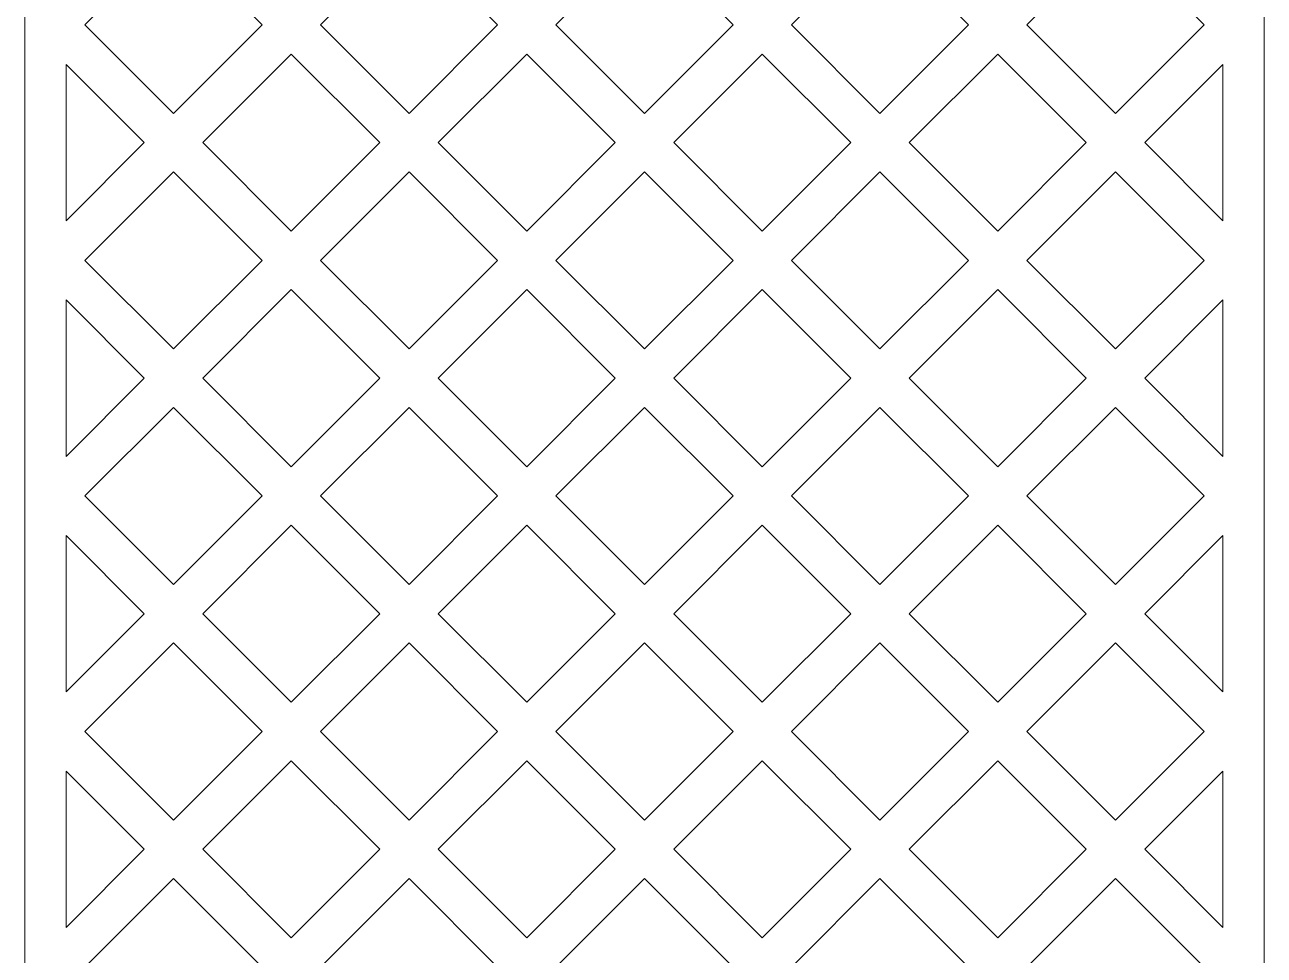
# Model space of a CAD drawing. Header units: centimetres. Extents: x 15 to 18.3, y -9.5 to 9.5.
# Drawn here: x 14.998 to 18.274, y -7.383 to -4.925 of the extents above; entities that cross this region are included whole.
import ezdxf

# ---------------------------------------------------------------- set-up
doc = ezdxf.new("R2010")
doc.units = ezdxf.units.CM
doc.header["$MEASUREMENT"] = 0
doc.layers.add('layer 1', color=7, linetype='Continuous')

msp = doc.modelspace()

# ---------------------------------------------------------------- linework, layer by layer
at = {"layer": 'layer 1', "color": 250, "lineweight": 9}
for points, knots in [([(14.99807, 9.5), (14.99807, 9.5), (14.99807, 9.5), (14.99807, 9.5), (14.99807, 9.5), (14.99807, 9.5), (18.27392, 9.5), (18.27392, 9.5), (18.27392, 9.5), (18.27392, 9.5), (18.27392, -9.5), (18.27392, -9.5), (18.27392, -9.5), (18.27392, -9.5), (14.99807, -9.5), (14.99807, -9.5), (14.99807, -9.5), (14.99807, -9.5), (14.99807, 9.5), (14.99807, 9.5)], [0, 0, 0, 0, 0.1666667, 0.1666667, 0.1666667, 0.1666667, 0.3333333, 0.3333333, 0.3333333, 0.3333333, 0.5, 0.5, 0.5, 0.5, 0.6666667, 0.6666667, 0.6666667, 0.6666667, 1, 1, 1, 1]), ([(15.62516, -4.92471), (15.62516, -4.92471), (15.62516, -4.92471), (15.62516, -4.92471), (15.62516, -4.92471), (15.62516, -4.92471), (15.39119, -4.69071), (15.39119, -4.69071), (15.39119, -4.69071), (15.39119, -4.69071), (15.15717, -4.92471), (15.15717, -4.92471), (15.15717, -4.92471), (15.15717, -4.92471), (15.39119, -5.15871), (15.39119, -5.15871), (15.39119, -5.15871), (15.39119, -5.15871), (15.62516, -4.92471), (15.62516, -4.92471)], [0, 0, 0, 0, 0.1666667, 0.1666667, 0.1666667, 0.1666667, 0.3333333, 0.3333333, 0.3333333, 0.3333333, 0.5, 0.5, 0.5, 0.5, 0.6666667, 0.6666667, 0.6666667, 0.6666667, 1, 1, 1, 1]), ([(16.24758, -4.92471), (16.24758, -4.92471), (16.24758, -4.92471), (16.24758, -4.92471), (16.24758, -4.92471), (16.24758, -4.92471), (16.01358, -4.69071), (16.01358, -4.69071), (16.01358, -4.69071), (16.01358, -4.69071), (15.7796, -4.92471), (15.7796, -4.92471), (15.7796, -4.92471), (15.7796, -4.92471), (16.01358, -5.15871), (16.01358, -5.15871), (16.01358, -5.15871), (16.01358, -5.15871), (16.24758, -4.92471), (16.24758, -4.92471)], [0, 0, 0, 0, 0.1666667, 0.1666667, 0.1666667, 0.1666667, 0.3333333, 0.3333333, 0.3333333, 0.3333333, 0.5, 0.5, 0.5, 0.5, 0.6666667, 0.6666667, 0.6666667, 0.6666667, 1, 1, 1, 1]), ([(16.86999, -4.92471), (16.86999, -4.92471), (16.86999, -4.92471), (16.86999, -4.92471), (16.86999, -4.92471), (16.86999, -4.92471), (16.63602, -4.69071), (16.63602, -4.69071), (16.63602, -4.69071), (16.63602, -4.69071), (16.40199, -4.92471), (16.40199, -4.92471), (16.40199, -4.92471), (16.40199, -4.92471), (16.63602, -5.15871), (16.63602, -5.15871), (16.63602, -5.15871), (16.63602, -5.15871), (16.86999, -4.92471), (16.86999, -4.92471)], [0, 0, 0, 0, 0.1666667, 0.1666667, 0.1666667, 0.1666667, 0.3333333, 0.3333333, 0.3333333, 0.3333333, 0.5, 0.5, 0.5, 0.5, 0.6666667, 0.6666667, 0.6666667, 0.6666667, 1, 1, 1, 1]), ([(17.49241, -4.92471), (17.49241, -4.92471), (17.49241, -4.92471), (17.49241, -4.92471), (17.49241, -4.92471), (17.49241, -4.92471), (17.2584, -4.69071), (17.2584, -4.69071), (17.2584, -4.69071), (17.2584, -4.69071), (17.02443, -4.92471), (17.02443, -4.92471), (17.02443, -4.92471), (17.02443, -4.92471), (17.2584, -5.15871), (17.2584, -5.15871), (17.2584, -5.15871), (17.2584, -5.15871), (17.49241, -4.92471), (17.49241, -4.92471)], [0, 0, 0, 0, 0.1666667, 0.1666667, 0.1666667, 0.1666667, 0.3333333, 0.3333333, 0.3333333, 0.3333333, 0.5, 0.5, 0.5, 0.5, 0.6666667, 0.6666667, 0.6666667, 0.6666667, 1, 1, 1, 1]), ([(18.11482, -4.92471), (18.11482, -4.92471), (18.11482, -4.92471), (18.11482, -4.92471), (18.11482, -4.92471), (18.11482, -4.92471), (17.88082, -4.69071), (17.88082, -4.69071), (17.88082, -4.69071), (17.88082, -4.69071), (17.64682, -4.92471), (17.64682, -4.92471), (17.64682, -4.92471), (17.64682, -4.92471), (17.88082, -5.15871), (17.88082, -5.15871), (17.88082, -5.15871), (17.88082, -5.15871), (18.11482, -4.92471), (18.11482, -4.92471)], [0, 0, 0, 0, 0.1666667, 0.1666667, 0.1666667, 0.1666667, 0.3333333, 0.3333333, 0.3333333, 0.3333333, 0.5, 0.5, 0.5, 0.5, 0.6666667, 0.6666667, 0.6666667, 0.6666667, 1, 1, 1, 1]), ([(15.93638, -5.23592), (15.93638, -5.23592), (15.93638, -5.23592), (15.93638, -5.23592), (15.93638, -5.23592), (15.93638, -5.23592), (15.70238, -5.00192), (15.70238, -5.00192), (15.70238, -5.00192), (15.70238, -5.00192), (15.46838, -5.23592), (15.46838, -5.23592), (15.46838, -5.23592), (15.46838, -5.23592), (15.70238, -5.46991), (15.70238, -5.46991), (15.70238, -5.46991), (15.70238, -5.46991), (15.93638, -5.23592), (15.93638, -5.23592)], [0, 0, 0, 0, 0.1666667, 0.1666667, 0.1666667, 0.1666667, 0.3333333, 0.3333333, 0.3333333, 0.3333333, 0.5, 0.5, 0.5, 0.5, 0.6666667, 0.6666667, 0.6666667, 0.6666667, 1, 1, 1, 1]), ([(16.55878, -5.23592), (16.55878, -5.23592), (16.55878, -5.23592), (16.55878, -5.23592), (16.55878, -5.23592), (16.55878, -5.23592), (16.32482, -5.00192), (16.32482, -5.00192), (16.32482, -5.00192), (16.32482, -5.00192), (16.09079, -5.23592), (16.09079, -5.23592), (16.09079, -5.23592), (16.09079, -5.23592), (16.32482, -5.46991), (16.32482, -5.46991), (16.32482, -5.46991), (16.32482, -5.46991), (16.55878, -5.23592), (16.55878, -5.23592)], [0, 0, 0, 0, 0.1666667, 0.1666667, 0.1666667, 0.1666667, 0.3333333, 0.3333333, 0.3333333, 0.3333333, 0.5, 0.5, 0.5, 0.5, 0.6666667, 0.6666667, 0.6666667, 0.6666667, 1, 1, 1, 1]), ([(17.18121, -5.23592), (17.18121, -5.23592), (17.18121, -5.23592), (17.18121, -5.23592), (17.18121, -5.23592), (17.18121, -5.23592), (16.94719, -5.00192), (16.94719, -5.00192), (16.94719, -5.00192), (16.94719, -5.00192), (16.71321, -5.23592), (16.71321, -5.23592), (16.71321, -5.23592), (16.71321, -5.23592), (16.94719, -5.46991), (16.94719, -5.46991), (16.94719, -5.46991), (16.94719, -5.46991), (17.18121, -5.23592), (17.18121, -5.23592)], [0, 0, 0, 0, 0.1666667, 0.1666667, 0.1666667, 0.1666667, 0.3333333, 0.3333333, 0.3333333, 0.3333333, 0.5, 0.5, 0.5, 0.5, 0.6666667, 0.6666667, 0.6666667, 0.6666667, 1, 1, 1, 1]), ([(17.80363, -5.23592), (17.80363, -5.23592), (17.80363, -5.23592), (17.80363, -5.23592), (17.80363, -5.23592), (17.80363, -5.23592), (17.56962, -5.00192), (17.56962, -5.00192), (17.56962, -5.00192), (17.56962, -5.00192), (17.33562, -5.23592), (17.33562, -5.23592), (17.33562, -5.23592), (17.33562, -5.23592), (17.56962, -5.46991), (17.56962, -5.46991), (17.56962, -5.46991), (17.56962, -5.46991), (17.80363, -5.23592), (17.80363, -5.23592)], [0, 0, 0, 0, 0.1666667, 0.1666667, 0.1666667, 0.1666667, 0.3333333, 0.3333333, 0.3333333, 0.3333333, 0.5, 0.5, 0.5, 0.5, 0.6666667, 0.6666667, 0.6666667, 0.6666667, 1, 1, 1, 1]), ([(15.10726, -5.44262), (15.10726, -5.44262), (15.10726, -5.44262), (15.10726, -5.44262), (15.10726, -5.44262), (15.10726, -5.44262), (15.31395, -5.23592), (15.31395, -5.23592), (15.31395, -5.23592), (15.31395, -5.23592), (15.10726, -5.02922), (15.10726, -5.02922), (15.10726, -5.02922), (15.10726, -5.02922), (15.10726, -5.44262), (15.10726, -5.44262)], [0, 0, 0, 0, 0.2, 0.2, 0.2, 0.2, 0.4, 0.4, 0.4, 0.4, 0.6, 0.6, 0.6, 0.6, 1, 1, 1, 1]), ([(18.16474, -5.02922), (18.16474, -5.02922), (18.16474, -5.02922), (18.16474, -5.02922), (18.16474, -5.02922), (18.16474, -5.02922), (17.95804, -5.23592), (17.95804, -5.23592), (17.95804, -5.23592), (17.95804, -5.23592), (18.16474, -5.44262), (18.16474, -5.44262), (18.16474, -5.44262), (18.16474, -5.44262), (18.16474, -5.02922), (18.16474, -5.02922)], [0, 0, 0, 0, 0.2, 0.2, 0.2, 0.2, 0.4, 0.4, 0.4, 0.4, 0.6, 0.6, 0.6, 0.6, 1, 1, 1, 1]), ([(15.62516, -5.54712), (15.62516, -5.54712), (15.62516, -5.54712), (15.62516, -5.54712), (15.62516, -5.54712), (15.62516, -5.54712), (15.39119, -5.31313), (15.39119, -5.31313), (15.39119, -5.31313), (15.39119, -5.31313), (15.15717, -5.54712), (15.15717, -5.54712), (15.15717, -5.54712), (15.15717, -5.54712), (15.39119, -5.78112), (15.39119, -5.78112), (15.39119, -5.78112), (15.39119, -5.78112), (15.62516, -5.54712), (15.62516, -5.54712)], [0, 0, 0, 0, 0.1666667, 0.1666667, 0.1666667, 0.1666667, 0.3333333, 0.3333333, 0.3333333, 0.3333333, 0.5, 0.5, 0.5, 0.5, 0.6666667, 0.6666667, 0.6666667, 0.6666667, 1, 1, 1, 1]), ([(16.24758, -5.54712), (16.24758, -5.54712), (16.24758, -5.54712), (16.24758, -5.54712), (16.24758, -5.54712), (16.24758, -5.54712), (16.01358, -5.31313), (16.01358, -5.31313), (16.01358, -5.31313), (16.01358, -5.31313), (15.7796, -5.54712), (15.7796, -5.54712), (15.7796, -5.54712), (15.7796, -5.54712), (16.01358, -5.78112), (16.01358, -5.78112), (16.01358, -5.78112), (16.01358, -5.78112), (16.24758, -5.54712), (16.24758, -5.54712)], [0, 0, 0, 0, 0.1666667, 0.1666667, 0.1666667, 0.1666667, 0.3333333, 0.3333333, 0.3333333, 0.3333333, 0.5, 0.5, 0.5, 0.5, 0.6666667, 0.6666667, 0.6666667, 0.6666667, 1, 1, 1, 1]), ([(16.86999, -5.54712), (16.86999, -5.54712), (16.86999, -5.54712), (16.86999, -5.54712), (16.86999, -5.54712), (16.86999, -5.54712), (16.63602, -5.31313), (16.63602, -5.31313), (16.63602, -5.31313), (16.63602, -5.31313), (16.40199, -5.54712), (16.40199, -5.54712), (16.40199, -5.54712), (16.40199, -5.54712), (16.63602, -5.78112), (16.63602, -5.78112), (16.63602, -5.78112), (16.63602, -5.78112), (16.86999, -5.54712), (16.86999, -5.54712)], [0, 0, 0, 0, 0.1666667, 0.1666667, 0.1666667, 0.1666667, 0.3333333, 0.3333333, 0.3333333, 0.3333333, 0.5, 0.5, 0.5, 0.5, 0.6666667, 0.6666667, 0.6666667, 0.6666667, 1, 1, 1, 1]), ([(17.49241, -5.54712), (17.49241, -5.54712), (17.49241, -5.54712), (17.49241, -5.54712), (17.49241, -5.54712), (17.49241, -5.54712), (17.2584, -5.31313), (17.2584, -5.31313), (17.2584, -5.31313), (17.2584, -5.31313), (17.02443, -5.54712), (17.02443, -5.54712), (17.02443, -5.54712), (17.02443, -5.54712), (17.2584, -5.78112), (17.2584, -5.78112), (17.2584, -5.78112), (17.2584, -5.78112), (17.49241, -5.54712), (17.49241, -5.54712)], [0, 0, 0, 0, 0.1666667, 0.1666667, 0.1666667, 0.1666667, 0.3333333, 0.3333333, 0.3333333, 0.3333333, 0.5, 0.5, 0.5, 0.5, 0.6666667, 0.6666667, 0.6666667, 0.6666667, 1, 1, 1, 1]), ([(18.11482, -5.54712), (18.11482, -5.54712), (18.11482, -5.54712), (18.11482, -5.54712), (18.11482, -5.54712), (18.11482, -5.54712), (17.88082, -5.31313), (17.88082, -5.31313), (17.88082, -5.31313), (17.88082, -5.31313), (17.64682, -5.54712), (17.64682, -5.54712), (17.64682, -5.54712), (17.64682, -5.54712), (17.88082, -5.78112), (17.88082, -5.78112), (17.88082, -5.78112), (17.88082, -5.78112), (18.11482, -5.54712), (18.11482, -5.54712)], [0, 0, 0, 0, 0.1666667, 0.1666667, 0.1666667, 0.1666667, 0.3333333, 0.3333333, 0.3333333, 0.3333333, 0.5, 0.5, 0.5, 0.5, 0.6666667, 0.6666667, 0.6666667, 0.6666667, 1, 1, 1, 1]), ([(15.93638, -5.85834), (15.93638, -5.85834), (15.93638, -5.85834), (15.93638, -5.85834), (15.93638, -5.85834), (15.93638, -5.85834), (15.70238, -5.62433), (15.70238, -5.62433), (15.70238, -5.62433), (15.70238, -5.62433), (15.46838, -5.85834), (15.46838, -5.85834), (15.46838, -5.85834), (15.46838, -5.85834), (15.70238, -6.09233), (15.70238, -6.09233), (15.70238, -6.09233), (15.70238, -6.09233), (15.93638, -5.85834), (15.93638, -5.85834)], [0, 0, 0, 0, 0.1666667, 0.1666667, 0.1666667, 0.1666667, 0.3333333, 0.3333333, 0.3333333, 0.3333333, 0.5, 0.5, 0.5, 0.5, 0.6666667, 0.6666667, 0.6666667, 0.6666667, 1, 1, 1, 1]), ([(16.55878, -5.85834), (16.55878, -5.85834), (16.55878, -5.85834), (16.55878, -5.85834), (16.55878, -5.85834), (16.55878, -5.85834), (16.32482, -5.62433), (16.32482, -5.62433), (16.32482, -5.62433), (16.32482, -5.62433), (16.09079, -5.85834), (16.09079, -5.85834), (16.09079, -5.85834), (16.09079, -5.85834), (16.32482, -6.09233), (16.32482, -6.09233), (16.32482, -6.09233), (16.32482, -6.09233), (16.55878, -5.85834), (16.55878, -5.85834)], [0, 0, 0, 0, 0.1666667, 0.1666667, 0.1666667, 0.1666667, 0.3333333, 0.3333333, 0.3333333, 0.3333333, 0.5, 0.5, 0.5, 0.5, 0.6666667, 0.6666667, 0.6666667, 0.6666667, 1, 1, 1, 1]), ([(17.18121, -5.85834), (17.18121, -5.85834), (17.18121, -5.85834), (17.18121, -5.85834), (17.18121, -5.85834), (17.18121, -5.85834), (16.94719, -5.62433), (16.94719, -5.62433), (16.94719, -5.62433), (16.94719, -5.62433), (16.71321, -5.85834), (16.71321, -5.85834), (16.71321, -5.85834), (16.71321, -5.85834), (16.94719, -6.09233), (16.94719, -6.09233), (16.94719, -6.09233), (16.94719, -6.09233), (17.18121, -5.85834), (17.18121, -5.85834)], [0, 0, 0, 0, 0.1666667, 0.1666667, 0.1666667, 0.1666667, 0.3333333, 0.3333333, 0.3333333, 0.3333333, 0.5, 0.5, 0.5, 0.5, 0.6666667, 0.6666667, 0.6666667, 0.6666667, 1, 1, 1, 1]), ([(17.80363, -5.85834), (17.80363, -5.85834), (17.80363, -5.85834), (17.80363, -5.85834), (17.80363, -5.85834), (17.80363, -5.85834), (17.56962, -5.62433), (17.56962, -5.62433), (17.56962, -5.62433), (17.56962, -5.62433), (17.33562, -5.85834), (17.33562, -5.85834), (17.33562, -5.85834), (17.33562, -5.85834), (17.56962, -6.09233), (17.56962, -6.09233), (17.56962, -6.09233), (17.56962, -6.09233), (17.80363, -5.85834), (17.80363, -5.85834)], [0, 0, 0, 0, 0.1666667, 0.1666667, 0.1666667, 0.1666667, 0.3333333, 0.3333333, 0.3333333, 0.3333333, 0.5, 0.5, 0.5, 0.5, 0.6666667, 0.6666667, 0.6666667, 0.6666667, 1, 1, 1, 1]), ([(15.10726, -6.06503), (15.10726, -6.06503), (15.10726, -6.06503), (15.10726, -6.06503), (15.10726, -6.06503), (15.10726, -6.06503), (15.31395, -5.85834), (15.31395, -5.85834), (15.31395, -5.85834), (15.31395, -5.85834), (15.10726, -5.65163), (15.10726, -5.65163), (15.10726, -5.65163), (15.10726, -5.65163), (15.10726, -6.06503), (15.10726, -6.06503)], [0, 0, 0, 0, 0.2, 0.2, 0.2, 0.2, 0.4, 0.4, 0.4, 0.4, 0.6, 0.6, 0.6, 0.6, 1, 1, 1, 1]), ([(18.16474, -5.65163), (18.16474, -5.65163), (18.16474, -5.65163), (18.16474, -5.65163), (18.16474, -5.65163), (18.16474, -5.65163), (17.95804, -5.85834), (17.95804, -5.85834), (17.95804, -5.85834), (17.95804, -5.85834), (18.16474, -6.06503), (18.16474, -6.06503), (18.16474, -6.06503), (18.16474, -6.06503), (18.16474, -5.65163), (18.16474, -5.65163)], [0, 0, 0, 0, 0.2, 0.2, 0.2, 0.2, 0.4, 0.4, 0.4, 0.4, 0.6, 0.6, 0.6, 0.6, 1, 1, 1, 1]), ([(15.62516, -6.16953), (15.62516, -6.16953), (15.62516, -6.16953), (15.62516, -6.16953), (15.62516, -6.16953), (15.62516, -6.16953), (15.39119, -5.93554), (15.39119, -5.93554), (15.39119, -5.93554), (15.39119, -5.93554), (15.15717, -6.16953), (15.15717, -6.16953), (15.15717, -6.16953), (15.15717, -6.16953), (15.39119, -6.40353), (15.39119, -6.40353), (15.39119, -6.40353), (15.39119, -6.40353), (15.62516, -6.16953), (15.62516, -6.16953)], [0, 0, 0, 0, 0.1666667, 0.1666667, 0.1666667, 0.1666667, 0.3333333, 0.3333333, 0.3333333, 0.3333333, 0.5, 0.5, 0.5, 0.5, 0.6666667, 0.6666667, 0.6666667, 0.6666667, 1, 1, 1, 1]), ([(16.24758, -6.16953), (16.24758, -6.16953), (16.24758, -6.16953), (16.24758, -6.16953), (16.24758, -6.16953), (16.24758, -6.16953), (16.01358, -5.93554), (16.01358, -5.93554), (16.01358, -5.93554), (16.01358, -5.93554), (15.7796, -6.16953), (15.7796, -6.16953), (15.7796, -6.16953), (15.7796, -6.16953), (16.01358, -6.40353), (16.01358, -6.40353), (16.01358, -6.40353), (16.01358, -6.40353), (16.24758, -6.16953), (16.24758, -6.16953)], [0, 0, 0, 0, 0.1666667, 0.1666667, 0.1666667, 0.1666667, 0.3333333, 0.3333333, 0.3333333, 0.3333333, 0.5, 0.5, 0.5, 0.5, 0.6666667, 0.6666667, 0.6666667, 0.6666667, 1, 1, 1, 1]), ([(16.86999, -6.16953), (16.86999, -6.16953), (16.86999, -6.16953), (16.86999, -6.16953), (16.86999, -6.16953), (16.86999, -6.16953), (16.63602, -5.93554), (16.63602, -5.93554), (16.63602, -5.93554), (16.63602, -5.93554), (16.40199, -6.16953), (16.40199, -6.16953), (16.40199, -6.16953), (16.40199, -6.16953), (16.63602, -6.40353), (16.63602, -6.40353), (16.63602, -6.40353), (16.63602, -6.40353), (16.86999, -6.16953), (16.86999, -6.16953)], [0, 0, 0, 0, 0.1666667, 0.1666667, 0.1666667, 0.1666667, 0.3333333, 0.3333333, 0.3333333, 0.3333333, 0.5, 0.5, 0.5, 0.5, 0.6666667, 0.6666667, 0.6666667, 0.6666667, 1, 1, 1, 1]), ([(17.49241, -6.16953), (17.49241, -6.16953), (17.49241, -6.16953), (17.49241, -6.16953), (17.49241, -6.16953), (17.49241, -6.16953), (17.2584, -5.93554), (17.2584, -5.93554), (17.2584, -5.93554), (17.2584, -5.93554), (17.02443, -6.16953), (17.02443, -6.16953), (17.02443, -6.16953), (17.02443, -6.16953), (17.2584, -6.40353), (17.2584, -6.40353), (17.2584, -6.40353), (17.2584, -6.40353), (17.49241, -6.16953), (17.49241, -6.16953)], [0, 0, 0, 0, 0.1666667, 0.1666667, 0.1666667, 0.1666667, 0.3333333, 0.3333333, 0.3333333, 0.3333333, 0.5, 0.5, 0.5, 0.5, 0.6666667, 0.6666667, 0.6666667, 0.6666667, 1, 1, 1, 1]), ([(18.11482, -6.16953), (18.11482, -6.16953), (18.11482, -6.16953), (18.11482, -6.16953), (18.11482, -6.16953), (18.11482, -6.16953), (17.88082, -5.93554), (17.88082, -5.93554), (17.88082, -5.93554), (17.88082, -5.93554), (17.64682, -6.16953), (17.64682, -6.16953), (17.64682, -6.16953), (17.64682, -6.16953), (17.88082, -6.40353), (17.88082, -6.40353), (17.88082, -6.40353), (17.88082, -6.40353), (18.11482, -6.16953), (18.11482, -6.16953)], [0, 0, 0, 0, 0.1666667, 0.1666667, 0.1666667, 0.1666667, 0.3333333, 0.3333333, 0.3333333, 0.3333333, 0.5, 0.5, 0.5, 0.5, 0.6666667, 0.6666667, 0.6666667, 0.6666667, 1, 1, 1, 1]), ([(15.93638, -6.48074), (15.93638, -6.48074), (15.93638, -6.48074), (15.93638, -6.48074), (15.93638, -6.48074), (15.93638, -6.48074), (15.70238, -6.24675), (15.70238, -6.24675), (15.70238, -6.24675), (15.70238, -6.24675), (15.46838, -6.48074), (15.46838, -6.48074), (15.46838, -6.48074), (15.46838, -6.48074), (15.70238, -6.71474), (15.70238, -6.71474), (15.70238, -6.71474), (15.70238, -6.71474), (15.93638, -6.48074), (15.93638, -6.48074)], [0, 0, 0, 0, 0.1666667, 0.1666667, 0.1666667, 0.1666667, 0.3333333, 0.3333333, 0.3333333, 0.3333333, 0.5, 0.5, 0.5, 0.5, 0.6666667, 0.6666667, 0.6666667, 0.6666667, 1, 1, 1, 1]), ([(16.55878, -6.48074), (16.55878, -6.48074), (16.55878, -6.48074), (16.55878, -6.48074), (16.55878, -6.48074), (16.55878, -6.48074), (16.32482, -6.24675), (16.32482, -6.24675), (16.32482, -6.24675), (16.32482, -6.24675), (16.09079, -6.48074), (16.09079, -6.48074), (16.09079, -6.48074), (16.09079, -6.48074), (16.32482, -6.71474), (16.32482, -6.71474), (16.32482, -6.71474), (16.32482, -6.71474), (16.55878, -6.48074), (16.55878, -6.48074)], [0, 0, 0, 0, 0.1666667, 0.1666667, 0.1666667, 0.1666667, 0.3333333, 0.3333333, 0.3333333, 0.3333333, 0.5, 0.5, 0.5, 0.5, 0.6666667, 0.6666667, 0.6666667, 0.6666667, 1, 1, 1, 1]), ([(17.18121, -6.48074), (17.18121, -6.48074), (17.18121, -6.48074), (17.18121, -6.48074), (17.18121, -6.48074), (17.18121, -6.48074), (16.94719, -6.24675), (16.94719, -6.24675), (16.94719, -6.24675), (16.94719, -6.24675), (16.71321, -6.48074), (16.71321, -6.48074), (16.71321, -6.48074), (16.71321, -6.48074), (16.94719, -6.71474), (16.94719, -6.71474), (16.94719, -6.71474), (16.94719, -6.71474), (17.18121, -6.48074), (17.18121, -6.48074)], [0, 0, 0, 0, 0.1666667, 0.1666667, 0.1666667, 0.1666667, 0.3333333, 0.3333333, 0.3333333, 0.3333333, 0.5, 0.5, 0.5, 0.5, 0.6666667, 0.6666667, 0.6666667, 0.6666667, 1, 1, 1, 1]), ([(17.80363, -6.48074), (17.80363, -6.48074), (17.80363, -6.48074), (17.80363, -6.48074), (17.80363, -6.48074), (17.80363, -6.48074), (17.56962, -6.24675), (17.56962, -6.24675), (17.56962, -6.24675), (17.56962, -6.24675), (17.33562, -6.48074), (17.33562, -6.48074), (17.33562, -6.48074), (17.33562, -6.48074), (17.56962, -6.71474), (17.56962, -6.71474), (17.56962, -6.71474), (17.56962, -6.71474), (17.80363, -6.48074), (17.80363, -6.48074)], [0, 0, 0, 0, 0.1666667, 0.1666667, 0.1666667, 0.1666667, 0.3333333, 0.3333333, 0.3333333, 0.3333333, 0.5, 0.5, 0.5, 0.5, 0.6666667, 0.6666667, 0.6666667, 0.6666667, 1, 1, 1, 1]), ([(15.10726, -6.68743), (15.10726, -6.68743), (15.10726, -6.68743), (15.10726, -6.68743), (15.10726, -6.68743), (15.10726, -6.68743), (15.31395, -6.48074), (15.31395, -6.48074), (15.31395, -6.48074), (15.31395, -6.48074), (15.10726, -6.27405), (15.10726, -6.27405), (15.10726, -6.27405), (15.10726, -6.27405), (15.10726, -6.68743), (15.10726, -6.68743)], [0, 0, 0, 0, 0.2, 0.2, 0.2, 0.2, 0.4, 0.4, 0.4, 0.4, 0.6, 0.6, 0.6, 0.6, 1, 1, 1, 1]), ([(18.16474, -6.27405), (18.16474, -6.27405), (18.16474, -6.27405), (18.16474, -6.27405), (18.16474, -6.27405), (18.16474, -6.27405), (17.95804, -6.48074), (17.95804, -6.48074), (17.95804, -6.48074), (17.95804, -6.48074), (18.16474, -6.68744), (18.16474, -6.68744), (18.16474, -6.68744), (18.16474, -6.68744), (18.16474, -6.27405), (18.16474, -6.27405)], [0, 0, 0, 0, 0.2, 0.2, 0.2, 0.2, 0.4, 0.4, 0.4, 0.4, 0.6, 0.6, 0.6, 0.6, 1, 1, 1, 1]), ([(15.62516, -6.79195), (15.62516, -6.79195), (15.62516, -6.79195), (15.62516, -6.79195), (15.62516, -6.79195), (15.62516, -6.79195), (15.39119, -6.55796), (15.39119, -6.55796), (15.39119, -6.55796), (15.39119, -6.55796), (15.15717, -6.79195), (15.15717, -6.79195), (15.15717, -6.79195), (15.15717, -6.79195), (15.39119, -7.02595), (15.39119, -7.02595), (15.39119, -7.02595), (15.39119, -7.02595), (15.62516, -6.79195), (15.62516, -6.79195)], [0, 0, 0, 0, 0.1666667, 0.1666667, 0.1666667, 0.1666667, 0.3333333, 0.3333333, 0.3333333, 0.3333333, 0.5, 0.5, 0.5, 0.5, 0.6666667, 0.6666667, 0.6666667, 0.6666667, 1, 1, 1, 1]), ([(16.24758, -6.79195), (16.24758, -6.79195), (16.24758, -6.79195), (16.24758, -6.79195), (16.24758, -6.79195), (16.24758, -6.79195), (16.01358, -6.55796), (16.01358, -6.55796), (16.01358, -6.55796), (16.01358, -6.55796), (15.7796, -6.79195), (15.7796, -6.79195), (15.7796, -6.79195), (15.7796, -6.79195), (16.01358, -7.02595), (16.01358, -7.02595), (16.01358, -7.02595), (16.01358, -7.02595), (16.24758, -6.79195), (16.24758, -6.79195)], [0, 0, 0, 0, 0.1666667, 0.1666667, 0.1666667, 0.1666667, 0.3333333, 0.3333333, 0.3333333, 0.3333333, 0.5, 0.5, 0.5, 0.5, 0.6666667, 0.6666667, 0.6666667, 0.6666667, 1, 1, 1, 1]), ([(16.86999, -6.79195), (16.86999, -6.79195), (16.86999, -6.79195), (16.86999, -6.79195), (16.86999, -6.79195), (16.86999, -6.79195), (16.63602, -6.55796), (16.63602, -6.55796), (16.63602, -6.55796), (16.63602, -6.55796), (16.40199, -6.79195), (16.40199, -6.79195), (16.40199, -6.79195), (16.40199, -6.79195), (16.63602, -7.02595), (16.63602, -7.02595), (16.63602, -7.02595), (16.63602, -7.02595), (16.86999, -6.79195), (16.86999, -6.79195)], [0, 0, 0, 0, 0.1666667, 0.1666667, 0.1666667, 0.1666667, 0.3333333, 0.3333333, 0.3333333, 0.3333333, 0.5, 0.5, 0.5, 0.5, 0.6666667, 0.6666667, 0.6666667, 0.6666667, 1, 1, 1, 1]), ([(17.49241, -6.79195), (17.49241, -6.79195), (17.49241, -6.79195), (17.49241, -6.79195), (17.49241, -6.79195), (17.49241, -6.79195), (17.2584, -6.55796), (17.2584, -6.55796), (17.2584, -6.55796), (17.2584, -6.55796), (17.02443, -6.79195), (17.02443, -6.79195), (17.02443, -6.79195), (17.02443, -6.79195), (17.2584, -7.02595), (17.2584, -7.02595), (17.2584, -7.02595), (17.2584, -7.02595), (17.49241, -6.79195), (17.49241, -6.79195)], [0, 0, 0, 0, 0.1666667, 0.1666667, 0.1666667, 0.1666667, 0.3333333, 0.3333333, 0.3333333, 0.3333333, 0.5, 0.5, 0.5, 0.5, 0.6666667, 0.6666667, 0.6666667, 0.6666667, 1, 1, 1, 1]), ([(18.11482, -6.79195), (18.11482, -6.79195), (18.11482, -6.79195), (18.11482, -6.79195), (18.11482, -6.79195), (18.11482, -6.79195), (17.88082, -6.55796), (17.88082, -6.55796), (17.88082, -6.55796), (17.88082, -6.55796), (17.64682, -6.79195), (17.64682, -6.79195), (17.64682, -6.79195), (17.64682, -6.79195), (17.88082, -7.02595), (17.88082, -7.02595), (17.88082, -7.02595), (17.88082, -7.02595), (18.11482, -6.79195), (18.11482, -6.79195)], [0, 0, 0, 0, 0.1666667, 0.1666667, 0.1666667, 0.1666667, 0.3333333, 0.3333333, 0.3333333, 0.3333333, 0.5, 0.5, 0.5, 0.5, 0.6666667, 0.6666667, 0.6666667, 0.6666667, 1, 1, 1, 1]), ([(15.93638, -7.10316), (15.93638, -7.10316), (15.93638, -7.10316), (15.93638, -7.10316), (15.93638, -7.10316), (15.93638, -7.10316), (15.70238, -6.86917), (15.70238, -6.86917), (15.70238, -6.86917), (15.70238, -6.86917), (15.46838, -7.10316), (15.46838, -7.10316), (15.46838, -7.10316), (15.46838, -7.10316), (15.70238, -7.33716), (15.70238, -7.33716), (15.70238, -7.33716), (15.70238, -7.33716), (15.93638, -7.10316), (15.93638, -7.10316)], [0, 0, 0, 0, 0.1666667, 0.1666667, 0.1666667, 0.1666667, 0.3333333, 0.3333333, 0.3333333, 0.3333333, 0.5, 0.5, 0.5, 0.5, 0.6666667, 0.6666667, 0.6666667, 0.6666667, 1, 1, 1, 1]), ([(16.55878, -7.10316), (16.55878, -7.10316), (16.55878, -7.10316), (16.55878, -7.10316), (16.55878, -7.10316), (16.55878, -7.10316), (16.32482, -6.86917), (16.32482, -6.86917), (16.32482, -6.86917), (16.32482, -6.86917), (16.09079, -7.10316), (16.09079, -7.10316), (16.09079, -7.10316), (16.09079, -7.10316), (16.32482, -7.33716), (16.32482, -7.33716), (16.32482, -7.33716), (16.32482, -7.33716), (16.55878, -7.10316), (16.55878, -7.10316)], [0, 0, 0, 0, 0.1666667, 0.1666667, 0.1666667, 0.1666667, 0.3333333, 0.3333333, 0.3333333, 0.3333333, 0.5, 0.5, 0.5, 0.5, 0.6666667, 0.6666667, 0.6666667, 0.6666667, 1, 1, 1, 1]), ([(17.18121, -7.10316), (17.18121, -7.10316), (17.18121, -7.10316), (17.18121, -7.10316), (17.18121, -7.10316), (17.18121, -7.10316), (16.94719, -6.86917), (16.94719, -6.86917), (16.94719, -6.86917), (16.94719, -6.86917), (16.71321, -7.10316), (16.71321, -7.10316), (16.71321, -7.10316), (16.71321, -7.10316), (16.94719, -7.33716), (16.94719, -7.33716), (16.94719, -7.33716), (16.94719, -7.33716), (17.18121, -7.10316), (17.18121, -7.10316)], [0, 0, 0, 0, 0.1666667, 0.1666667, 0.1666667, 0.1666667, 0.3333333, 0.3333333, 0.3333333, 0.3333333, 0.5, 0.5, 0.5, 0.5, 0.6666667, 0.6666667, 0.6666667, 0.6666667, 1, 1, 1, 1]), ([(17.80363, -7.10316), (17.80363, -7.10316), (17.80363, -7.10316), (17.80363, -7.10316), (17.80363, -7.10316), (17.80363, -7.10316), (17.56962, -6.86917), (17.56962, -6.86917), (17.56962, -6.86917), (17.56962, -6.86917), (17.33562, -7.10316), (17.33562, -7.10316), (17.33562, -7.10316), (17.33562, -7.10316), (17.56962, -7.33716), (17.56962, -7.33716), (17.56962, -7.33716), (17.56962, -7.33716), (17.80363, -7.10316), (17.80363, -7.10316)], [0, 0, 0, 0, 0.1666667, 0.1666667, 0.1666667, 0.1666667, 0.3333333, 0.3333333, 0.3333333, 0.3333333, 0.5, 0.5, 0.5, 0.5, 0.6666667, 0.6666667, 0.6666667, 0.6666667, 1, 1, 1, 1]), ([(15.10726, -7.30986), (15.10726, -7.30986), (15.10726, -7.30986), (15.10726, -7.30986), (15.10726, -7.30986), (15.10726, -7.30986), (15.31395, -7.10316), (15.31395, -7.10316), (15.31395, -7.10316), (15.31395, -7.10316), (15.10726, -6.89647), (15.10726, -6.89647), (15.10726, -6.89647), (15.10726, -6.89647), (15.10726, -7.30986), (15.10726, -7.30986)], [0, 0, 0, 0, 0.2, 0.2, 0.2, 0.2, 0.4, 0.4, 0.4, 0.4, 0.6, 0.6, 0.6, 0.6, 1, 1, 1, 1]), ([(18.16474, -6.89647), (18.16474, -6.89647), (18.16474, -6.89647), (18.16474, -6.89647), (18.16474, -6.89647), (18.16474, -6.89647), (17.95804, -7.10316), (17.95804, -7.10316), (17.95804, -7.10316), (17.95804, -7.10316), (18.16474, -7.30986), (18.16474, -7.30986), (18.16474, -7.30986), (18.16474, -7.30986), (18.16474, -6.89647), (18.16474, -6.89647)], [0, 0, 0, 0, 0.2, 0.2, 0.2, 0.2, 0.4, 0.4, 0.4, 0.4, 0.6, 0.6, 0.6, 0.6, 1, 1, 1, 1]), ([(15.62516, -7.41437), (15.62516, -7.41437), (15.62516, -7.41437), (15.62516, -7.41437), (15.62516, -7.41437), (15.62516, -7.41437), (15.39119, -7.18037), (15.39119, -7.18037), (15.39119, -7.18037), (15.39119, -7.18037), (15.15717, -7.41437), (15.15717, -7.41437), (15.15717, -7.41437), (15.15717, -7.41437), (15.39119, -7.64835), (15.39119, -7.64835), (15.39119, -7.64835), (15.39119, -7.64835), (15.62516, -7.41437), (15.62516, -7.41437)], [0, 0, 0, 0, 0.1666667, 0.1666667, 0.1666667, 0.1666667, 0.3333333, 0.3333333, 0.3333333, 0.3333333, 0.5, 0.5, 0.5, 0.5, 0.6666667, 0.6666667, 0.6666667, 0.6666667, 1, 1, 1, 1]), ([(16.24758, -7.41437), (16.24758, -7.41437), (16.24758, -7.41437), (16.24758, -7.41437), (16.24758, -7.41437), (16.24758, -7.41437), (16.01358, -7.18037), (16.01358, -7.18037), (16.01358, -7.18037), (16.01358, -7.18037), (15.7796, -7.41437), (15.7796, -7.41437), (15.7796, -7.41437), (15.7796, -7.41437), (16.01358, -7.64835), (16.01358, -7.64835), (16.01358, -7.64835), (16.01358, -7.64835), (16.24758, -7.41437), (16.24758, -7.41437)], [0, 0, 0, 0, 0.1666667, 0.1666667, 0.1666667, 0.1666667, 0.3333333, 0.3333333, 0.3333333, 0.3333333, 0.5, 0.5, 0.5, 0.5, 0.6666667, 0.6666667, 0.6666667, 0.6666667, 1, 1, 1, 1]), ([(16.86999, -7.41437), (16.86999, -7.41437), (16.86999, -7.41437), (16.86999, -7.41437), (16.86999, -7.41437), (16.86999, -7.41437), (16.63602, -7.18037), (16.63602, -7.18037), (16.63602, -7.18037), (16.63602, -7.18037), (16.40199, -7.41437), (16.40199, -7.41437), (16.40199, -7.41437), (16.40199, -7.41437), (16.63602, -7.64835), (16.63602, -7.64835), (16.63602, -7.64835), (16.63602, -7.64835), (16.86999, -7.41437), (16.86999, -7.41437)], [0, 0, 0, 0, 0.1666667, 0.1666667, 0.1666667, 0.1666667, 0.3333333, 0.3333333, 0.3333333, 0.3333333, 0.5, 0.5, 0.5, 0.5, 0.6666667, 0.6666667, 0.6666667, 0.6666667, 1, 1, 1, 1]), ([(17.49241, -7.41437), (17.49241, -7.41437), (17.49241, -7.41437), (17.49241, -7.41437), (17.49241, -7.41437), (17.49241, -7.41437), (17.2584, -7.18037), (17.2584, -7.18037), (17.2584, -7.18037), (17.2584, -7.18037), (17.02443, -7.41437), (17.02443, -7.41437), (17.02443, -7.41437), (17.02443, -7.41437), (17.2584, -7.64835), (17.2584, -7.64835), (17.2584, -7.64835), (17.2584, -7.64835), (17.49241, -7.41437), (17.49241, -7.41437)], [0, 0, 0, 0, 0.1666667, 0.1666667, 0.1666667, 0.1666667, 0.3333333, 0.3333333, 0.3333333, 0.3333333, 0.5, 0.5, 0.5, 0.5, 0.6666667, 0.6666667, 0.6666667, 0.6666667, 1, 1, 1, 1]), ([(18.11482, -7.41437), (18.11482, -7.41437), (18.11482, -7.41437), (18.11482, -7.41437), (18.11482, -7.41437), (18.11482, -7.41437), (17.88082, -7.18037), (17.88082, -7.18037), (17.88082, -7.18037), (17.88082, -7.18037), (17.64682, -7.41437), (17.64682, -7.41437), (17.64682, -7.41437), (17.64682, -7.41437), (17.88082, -7.64835), (17.88082, -7.64835), (17.88082, -7.64835), (17.88082, -7.64835), (18.11482, -7.41437), (18.11482, -7.41437)], [0, 0, 0, 0, 0.1666667, 0.1666667, 0.1666667, 0.1666667, 0.3333333, 0.3333333, 0.3333333, 0.3333333, 0.5, 0.5, 0.5, 0.5, 0.6666667, 0.6666667, 0.6666667, 0.6666667, 1, 1, 1, 1])]:
    msp.add_open_spline(points, degree=3, knots=knots, dxfattribs=at)

doc.saveas('drawing.dxf')
